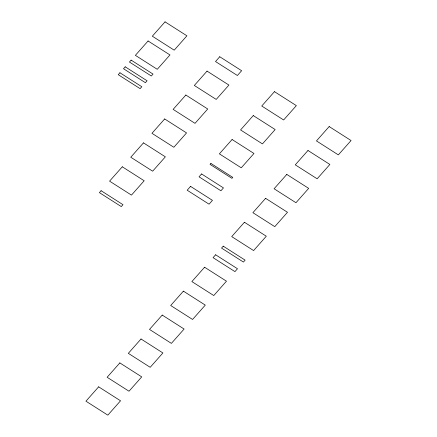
<?xml version="1.0" encoding="UTF-8"?>
<svg xmlns="http://www.w3.org/2000/svg" width="437" height="437" viewBox="0 0 437 437"><rect width="100%" height="100%" fill="white"/><g stroke="black" fill="none" stroke-linecap="round" stroke-linejoin="round"><path stroke-width="0.66" d="M119.935 72.777L118.241 74.689L140.124 88.651L141.823 86.739L119.935 72.777M125.206 66.823L123.513 68.735L145.395 82.697L147.094 80.785L125.206 66.823M131.138 60.126L129.445 62.038L151.328 76L153.026 74.088L131.138 60.126M148.088 40.985L135.377 55.341L157.26 69.303L169.977 54.947L148.088 40.985M165.039 21.85L152.327 36.205L174.21 50.168L186.921 35.812L165.039 21.85M101.1 190.718L99.407 192.63L121.289 206.592L122.988 204.68L101.1 190.718M122.289 166.797L109.578 181.147L131.461 195.11L144.172 180.76L122.289 166.797M143.478 142.872L130.767 157.227L152.65 171.189L165.361 156.834L143.478 142.872M164.662 118.951L151.95 133.307L173.839 147.269L186.55 132.914L164.662 118.951M185.851 95.031L173.139 109.381L195.022 123.343L207.733 108.993L185.851 95.031M207.04 71.111L194.328 85.461L216.211 99.423L228.922 85.073L207.04 71.111M219.751 56.755L215.512 61.541L237.395 75.503L241.634 70.718L219.751 56.755M190.559 186.391L187.173 190.221L209.055 204.183L212.442 200.354L190.559 186.391M201.577 173.953L199.037 176.821L220.92 190.783L223.46 187.915L201.577 173.953M210.902 163.427L210.05 164.383L231.938 178.345L232.784 177.389L210.902 163.427M232.085 139.507L219.374 153.857L241.257 167.819L253.973 153.469L232.085 139.507M253.274 115.581L240.563 129.936L262.446 143.899L275.157 129.543L253.274 115.581M274.463 91.661L261.747 106.016L283.635 119.978L296.346 105.623L274.463 91.661M98.658 386.832L85.942 401.188L107.83 415.15L120.541 400.795L98.658 386.832M119.842 362.912L107.131 377.268L129.013 391.23L141.73 376.874L119.842 362.912M141.031 338.992L128.32 353.342L150.202 367.309L162.914 352.954L141.031 338.992M162.22 315.072L149.503 329.422L171.391 343.384L184.103 329.034L162.22 315.072M183.403 291.146L170.692 305.501L192.575 319.463L205.286 305.108L183.403 291.146M204.592 267.226L191.881 281.581L213.764 295.543L226.475 281.188L204.592 267.226M215.61 254.787L213.065 257.661L234.953 271.623L237.493 268.75L215.61 254.787M223.236 246.173L221.543 248.09L243.425 262.053L245.119 260.135L223.236 246.173M244.425 222.253L231.714 236.608L253.597 250.57L266.308 236.215L244.425 222.253M265.609 198.332L252.897 212.688L274.78 226.65L287.497 212.295L265.609 198.332M286.798 174.412L274.086 188.762L295.969 202.724L308.68 188.374L286.798 174.412M307.987 150.486L295.27 164.842L317.158 178.804L329.869 164.454L307.987 150.486M329.17 126.566L316.459 140.922L338.342 154.884L351.058 140.528L329.17 126.566"/></g></svg>
